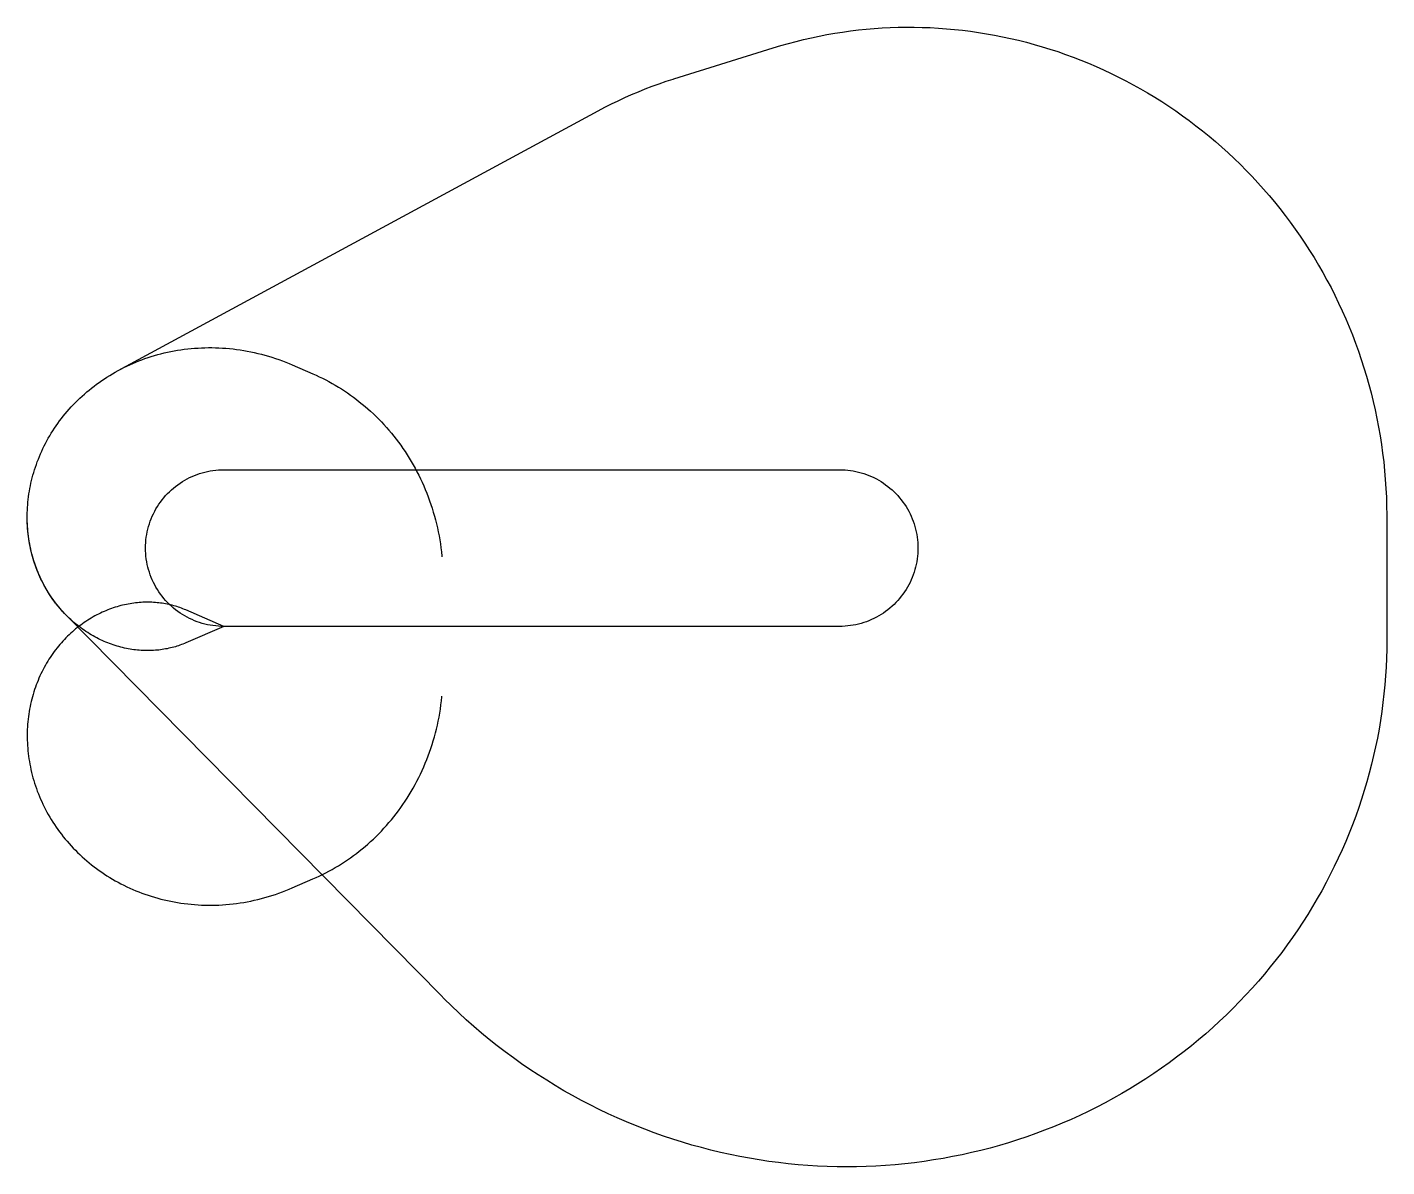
# Model space of a CAD drawing. Header units: metres. Extents: x -4139 to 24471, y -11376 to 12615.
import ezdxf

# ---------------------------------------------------------------- set-up
doc = ezdxf.new("R2010")
doc.units = ezdxf.units.M

msp = doc.modelspace()

# ---------------------------------------------------------------- linework, layer by layer
at = {"layer": 'NorminalTrack', "color": 1}
msp.add_lwpolyline([(0, 0), (0, 0), (-58, 1), (-115, 4), (-172, 9), (-230, 16), (-286, 25), (-343, 36), (-399, 49), (-455, 64), (-510, 81), (-564, 99), (-618, 120), (-671, 143), (-723, 167), (-774, 193), (-825, 221), (-874, 251), (-922, 282), (-970, 315), (-1016, 350), (-1060, 386), (-1104, 424), (-1146, 463), (-1187, 504), (-1226, 546), (-1264, 589), (-1300, 634), (-1335, 680), (-1368, 727), (-1399, 775), (-1429, 825), (-1456, 875), (-1483, 926), (-1507, 979), (-1529, 1032), (-1550, 1085), (-1569, 1140), (-1586, 1195), (-1601, 1250), (-1613, 1307), (-1624, 1363), (-1633, 1420), (-1640, 1477), (-1646, 1534), (-1649, 1592), (-1650, 1650), (-1649, 1707), (-1646, 1765), (-1640, 1822), (-1633, 1879), (-1624, 1936), (-1613, 1992), (-1601, 2049), (-1586, 2104), (-1569, 2159), (-1550, 2214), (-1529, 2267), (-1507, 2320), (-1483, 2373), (-1456, 2424), (-1429, 2474), (-1399, 2524), (-1368, 2572), (-1335, 2619), (-1300, 2665), (-1264, 2710), (-1226, 2753), (-1187, 2795), (-1146, 2836), (-1104, 2875), (-1060, 2913), (-1016, 2949), (-970, 2984), (-922, 3017), (-874, 3048), (-825, 3078), (-774, 3106), (-723, 3132), (-671, 3156), (-618, 3179), (-564, 3200), (-510, 3218), (-455, 3235), (-399, 3250), (-343, 3263), (-286, 3274), (-230, 3283), (-172, 3290), (-115, 3295), (-58, 3298), (0, 3299), (0, 3299), (12955, 3299), (12955, 3299), (13013, 3298), (13070, 3295), (13128, 3290), (13185, 3283), (13242, 3274), (13298, 3263), (13354, 3250), (13410, 3235), (13465, 3218), (13520, 3200), (13573, 3179), (13626, 3156), (13679, 3132), (13730, 3106), (13780, 3078), (13830, 3048), (13878, 3017), (13925, 2984), (13971, 2949), (14016, 2913), (14059, 2875), (14101, 2836), (14142, 2795), (14181, 2753), (14219, 2710), (14255, 2665), (14290, 2619), (14323, 2572), (14354, 2524), (14384, 2474), (14412, 2424), (14438, 2373), (14462, 2320), (14485, 2267), (14505, 2214), (14524, 2159), (14541, 2104), (14556, 2049), (14569, 1992), (14580, 1936), (14589, 1879), (14596, 1822), (14601, 1765), (14604, 1707), (14605, 1650), (14604, 1592), (14601, 1534), (14596, 1477), (14589, 1420), (14580, 1363), (14569, 1307), (14556, 1250), (14541, 1195), (14524, 1140), (14505, 1085), (14485, 1032), (14462, 979), (14438, 926), (14412, 875), (14384, 825), (14354, 775), (14323, 727), (14290, 680), (14255, 634), (14219, 589), (14181, 546), (14142, 504), (14101, 463), (14059, 424), (14016, 386), (13971, 350), (13925, 315), (13878, 282), (13830, 251), (13780, 221), (13730, 193), (13679, 167), (13626, 143), (13573, 120), (13520, 99), (13465, 81), (13410, 64), (13354, 49), (13298, 36), (13242, 25), (13185, 16), (13128, 9), (13070, 4), (13013, 1), (12955, 0), (0, 0)], dxfattribs=at)
at = {"layer": 'WindSpiral', "color": 5}
for points in [[(0, 0), (-800, -347), (-830, -359), (-861, -372), (-893, -384), (-924, -395), (-956, -406), (-989, -417), (-1022, -427), (-1055, -436), (-1088, -445), (-1122, -454), (-1156, -461), (-1191, -469), (-1226, -475), (-1261, -482), (-1297, -487), (-1332, -492), (-1368, -497), (-1405, -500), (-1441, -503), (-1478, -506), (-1515, -508), (-1552, -509), (-1590, -510), (-1628, -510), (-1665, -509), (-1704, -508), (-1742, -506), (-1780, -503), (-1819, -499), (-1857, -495), (-1896, -490), (-1935, -485), (-1974, -479), (-2013, -472), (-2052, -464), (-2092, -456), (-2131, -447), (-2170, -437), (-2209, -426), (-2249, -415), (-2288, -403), (-2327, -390), (-2366, -376), (-2406, -362), (-2445, -347), (-2484, -331), (-2523, -315), (-2561, -297), (-2600, -279), (-2639, -260), (-2677, -241), (-2715, -220), (-2753, -199), (-2791, -177), (-2829, -155), (-2866, -131), (-2903, -107), (-2940, -82), (-2977, -56), (-3013, -30), (-3049, -3), (-3084, 25), (-3120, 54), (-3155, 83), (-3189, 113), (-3224, 144), (-3257, 176), (-3291, 208), (-3324, 241), (-3356, 275), (-3388, 310), (-3420, 345), (-3451, 381), (-3482, 417), (-3512, 454), (-3541, 492), (-3570, 531), (-3599, 570), (-3627, 610), (-3654, 651), (-3681, 692), (-3707, 734), (-3732, 776), (-3757, 819), (-3781, 863), (-3804, 907), (-3827, 952), (-3849, 997), (-3871, 1043), (-3891, 1090), (-3911, 1137), (-3930, 1185), (-3949, 1233), (-3966, 1281), (-3983, 1330), (-3999, 1380), (-4014, 1430), (-4029, 1480), (-4042, 1531), (-4055, 1583), (-4067, 1634), (-4078, 1687), (-4088, 1739), (-4097, 1792), (-4106, 1845), (-4113, 1899), (-4120, 1953), (-4125, 2007), (-4130, 2061), (-4134, 2116), (-4137, 2171), (-4138, 2226), (-4139, 2282), (-4139, 2337), (-4138, 2393), (-4136, 2449), (-4133, 2506), (-4129, 2562), (-4124, 2618), (-4118, 2675), (-4111, 2731), (-4103, 2788), (-4094, 2845), (-4084, 2902), (-4073, 2959), (-4061, 3015), (-4047, 3072), (-4033, 3129), (-4018, 3185), (-4002, 3242), (-3984, 3299), (-3966, 3355), (-3946, 3411), (-3926, 3467), (-3904, 3523), (-3882, 3579), (-3858, 3634), (-3834, 3689), (-3808, 3744), (-3781, 3799), (-3753, 3853), (-3724, 3907), (-3695, 3961), (-3664, 4014), (-3632, 4067), (-3599, 4120), (-3565, 4172), (-3530, 4224), (-3494, 4275), (-3457, 4326), (-3419, 4376), (-3380, 4426), (-3340, 4475), (-3299, 4524), (-3257, 4572), (-3214, 4620), (-3170, 4667), (-3125, 4713), (-3079, 4759), (-3033, 4804), (-2985, 4848), (-2936, 4892), (-2887, 4935), (-2836, 4977), (-2785, 5018), (-2733, 5059), (-2680, 5099), (-2626, 5138), (-2572, 5176), (-2516, 5213), (-2460, 5249), (-2403, 5285), (-2345, 5320), (-2286, 5353), (-2227, 5386), (-2227, 5386), (7879, 10856), (8016, 10929), (8155, 10999), (8294, 11067), (8435, 11132), (8578, 11195), (8721, 11256), (8866, 11314), (9012, 11370), (9160, 11424), (9308, 11475), (9457, 11523), (9467, 11526), (11560, 12180), (11719, 12228), (11878, 12274), (12039, 12316), (12200, 12356), (12362, 12393), (12525, 12427), (12689, 12459), (12853, 12487), (13018, 12513), (13184, 12536), (13351, 12556), (13517, 12573), (13685, 12587), (13853, 12598), (14021, 12607), (14189, 12612), (14358, 12615), (14527, 12614), (14696, 12611), (14865, 12605), (15034, 12596), (15204, 12583), (15373, 12568), (15542, 12550), (15711, 12529), (15880, 12504), (16049, 12477), (16217, 12447), (16385, 12414), (16552, 12378), (16719, 12339), (16886, 12297), (17052, 12252), (17217, 12204), (17382, 12154), (17546, 12100), (17709, 12043), (17871, 11984), (18033, 11921), (18193, 11856), (18353, 11788), (18512, 11717), (18669, 11643), (18825, 11566), (18981, 11487), (19134, 11404), (19287, 11319), (19438, 11231), (19588, 11141), (19737, 11048), (19884, 10952), (20029, 10853), (20173, 10752), (20315, 10648), (20456, 10541), (20595, 10432), (20732, 10321), (20867, 10207), (21000, 10090), (21132, 9971), (21261, 9850), (21389, 9726), (21514, 9600), (21638, 9471), (21759, 9341), (21878, 9208), (21995, 9073), (22110, 8935), (22222, 8796), (22332, 8654), (22440, 8510), (22545, 8365), (22648, 8217), (22749, 8068), (22846, 7916), (22942, 7763), (23034, 7608), (23124, 7451), (23212, 7292), (23297, 7132), (23379, 6970), (23458, 6806), (23534, 6641), (23608, 6475), (23679, 6307), (23747, 6137), (23812, 5966), (23874, 5794), (23933, 5621), (23990, 5447), (24043, 5271), (24093, 5094), (24140, 4917), (24184, 4738), (24225, 4558), (24263, 4377), (24298, 4196), (24330, 4014), (24358, 3831), (24383, 3647), (24406, 3463), (24425, 3278), (24440, 3093), (24453, 2907), (24462, 2721), (24468, 2535), (24471, 2348), (24471, 2281), (24471, -293), (24470, -480), (24465, -668), (24457, -855), (24445, -1042), (24430, -1229), (24412, -1416), (24391, -1603), (24366, -1790), (24339, -1977), (24307, -2163), (24273, -2349), (24235, -2534), (24194, -2719), (24150, -2903), (24102, -3087), (24052, -3270), (23998, -3452), (23940, -3634), (23880, -3815), (23816, -3995), (23749, -4174), (23679, -4351), (23606, -4528), (23530, -4704), (23450, -4878), (23367, -5052), (23282, -5224), (23193, -5394), (23101, -5564), (23006, -5731), (22908, -5898), (22807, -6062), (22703, -6225), (22596, -6387), (22487, -6547), (22374, -6705), (22259, -6861), (22140, -7015), (22019, -7167), (21895, -7317), (21769, -7466), (21639, -7612), (21507, -7756), (21373, -7898), (21235, -8037), (21096, -8175), (20953, -8310), (20808, -8443), (20661, -8573), (20512, -8701), (20360, -8826), (20205, -8949), (20049, -9069), (19890, -9186), (19729, -9301), (19566, -9413), (19400, -9523), (19233, -9629), (19064, -9733), (18893, -9834), (18719, -9932), (18544, -10027), (18367, -10119), (18189, -10208), (18009, -10294), (17827, -10377), (17643, -10457), (17458, -10533), (17271, -10607), (17083, -10677), (16894, -10744), (16703, -10808), (16511, -10869), (16318, -10926), (16123, -10980), (15928, -11031), (15731, -11078), (15533, -11122), (15335, -11162), (15136, -11199), (14935, -11232), (14734, -11262), (14533, -11289), (14331, -11312), (14128, -11331), (13924, -11347), (13721, -11360), (13516, -11369), (13312, -11374), (13107, -11376), (12902, -11374), (12697, -11369), (12492, -11360), (12287, -11347), (12082, -11331), (11877, -11311), (11672, -11288), (11467, -11261), (11263, -11231), (11059, -11197), (10855, -11159), (10652, -11118), (10450, -11073), (10248, -11024), (10047, -10972), (9847, -10917), (9647, -10857), (9448, -10795), (9250, -10729), (9054, -10659), (8858, -10586), (8663, -10509), (8470, -10429), (8278, -10345), (8087, -10258), (7897, -10168), (7709, -10074), (7523, -9977), (7338, -9877), (7154, -9773), (6972, -9666), (6792, -9555), (6614, -9442), (6438, -9325), (6263, -9205), (6091, -9082), (5920, -8956), (5752, -8827), (5585, -8694), (5421, -8559), (5259, -8421), (5100, -8279), (4942, -8135), (4787, -7988), (4635, -7838), (4569, -7772), (-3319, 237), (-3352, 270), (-3384, 305), (-3415, 340), (-3447, 375), (-3477, 412), (-3507, 449), (-3537, 487), (-3566, 525), (-3595, 565), (-3623, 604), (-3650, 645), (-3677, 686), (-3703, 728), (-3728, 770), (-3753, 813), (-3778, 857), (-3801, 901), (-3824, 946), (-3846, 991), (-3868, 1037), (-3888, 1083), (-3908, 1130), (-3928, 1178), (-3946, 1226), (-3964, 1274), (-3981, 1323), (-3997, 1373), (-4012, 1423), (-4027, 1473), (-4040, 1524), (-4053, 1575), (-4065, 1627), (-4076, 1679), (-4087, 1732), (-4096, 1784), (-4105, 1838), (-4112, 1891), (-4119, 1945), (-4125, 1999), (-4129, 2053), (-4133, 2108), (-4136, 2163), (-4138, 2218), (-4139, 2274), (-4139, 2305)], [(0, 0), (-800, -347), (-830, -359), (-861, -372), (-893, -384), (-924, -395), (-956, -406), (-989, -417), (-1022, -427), (-1055, -436), (-1088, -445), (-1122, -454), (-1156, -461), (-1191, -469), (-1226, -475), (-1261, -482), (-1297, -487), (-1332, -492), (-1368, -497), (-1405, -500), (-1441, -503), (-1478, -506), (-1515, -508), (-1552, -509), (-1590, -510), (-1628, -510), (-1665, -509), (-1704, -508), (-1742, -506), (-1780, -503), (-1819, -499), (-1857, -495), (-1896, -490), (-1935, -485), (-1974, -479), (-2013, -472), (-2052, -464), (-2092, -456), (-2131, -447), (-2170, -437), (-2209, -426), (-2249, -415), (-2288, -403), (-2327, -390), (-2366, -376), (-2406, -362), (-2445, -347), (-2484, -331), (-2523, -315), (-2561, -297), (-2600, -279), (-2639, -260), (-2677, -241), (-2715, -220), (-2753, -199), (-2791, -177), (-2829, -155), (-2866, -131), (-2903, -107), (-2940, -82), (-2977, -56), (-3013, -30), (-3049, -3), (-3084, 25), (-3120, 54), (-3155, 83), (-3189, 113), (-3224, 144), (-3257, 176), (-3291, 208), (-3324, 241), (-3356, 275), (-3388, 310), (-3420, 345), (-3451, 381), (-3482, 417), (-3512, 454), (-3541, 492), (-3570, 531), (-3599, 570), (-3627, 610), (-3654, 651), (-3681, 692), (-3707, 734), (-3732, 776), (-3757, 819), (-3781, 863), (-3804, 907), (-3827, 952), (-3849, 997), (-3871, 1043), (-3891, 1090), (-3911, 1137), (-3930, 1185), (-3949, 1233), (-3966, 1281), (-3983, 1330), (-3999, 1380), (-4014, 1430), (-4029, 1480), (-4042, 1531), (-4055, 1583), (-4067, 1634), (-4078, 1687), (-4088, 1739), (-4097, 1792), (-4106, 1845), (-4113, 1899), (-4120, 1953), (-4125, 2007), (-4130, 2061), (-4134, 2116), (-4137, 2171), (-4138, 2226), (-4139, 2282), (-4139, 2337), (-4138, 2393), (-4136, 2449), (-4133, 2506), (-4129, 2562), (-4124, 2618), (-4118, 2675), (-4111, 2731), (-4103, 2788), (-4094, 2845), (-4084, 2902), (-4073, 2959), (-4061, 3015), (-4047, 3072), (-4033, 3129), (-4018, 3185), (-4002, 3242), (-3984, 3299), (-3966, 3355), (-3946, 3411), (-3926, 3467), (-3904, 3523), (-3882, 3579), (-3858, 3634), (-3834, 3689), (-3808, 3744), (-3781, 3799), (-3753, 3853), (-3724, 3907), (-3695, 3961), (-3664, 4014), (-3632, 4067), (-3599, 4120), (-3565, 4172), (-3530, 4224), (-3494, 4275), (-3457, 4326), (-3419, 4376), (-3380, 4426), (-3340, 4475), (-3299, 4524), (-3257, 4572), (-3214, 4620), (-3170, 4667), (-3125, 4713), (-3079, 4759), (-3033, 4804), (-2985, 4848), (-2936, 4892), (-2887, 4935), (-2836, 4977), (-2785, 5018), (-2733, 5059), (-2680, 5099), (-2626, 5138), (-2572, 5176), (-2516, 5213), (-2460, 5249), (-2403, 5285), (-2345, 5320), (-2286, 5353), (-2227, 5386), (-2167, 5418), (-2106, 5449), (-2044, 5479), (-1982, 5508), (-1919, 5536), (-1855, 5563), (-1791, 5589), (-1726, 5613), (-1661, 5637), (-1595, 5660), (-1528, 5681), (-1461, 5702), (-1393, 5721), (-1325, 5739), (-1256, 5756), (-1187, 5772), (-1117, 5787), (-1047, 5801), (-976, 5813), (-905, 5824), (-834, 5834), (-762, 5843), (-690, 5850), (-618, 5856), (-545, 5861), (-472, 5865), (-399, 5868), (-325, 5869), (-252, 5869), (-178, 5867), (-104, 5865), (-30, 5861), (44, 5855), (119, 5849), (193, 5841), (268, 5832), (342, 5821), (417, 5809), (491, 5796), (566, 5781), (640, 5765), (714, 5748), (788, 5729), (862, 5710), (936, 5688), (1010, 5666), (1083, 5642), (1157, 5616), (1230, 5590), (1302, 5562), (1375, 5532), (1435, 5506), (1872, 5317), (1940, 5287), (2008, 5256), (2076, 5223), (2143, 5188), (2210, 5153), (2276, 5116), (2342, 5078), (2408, 5039), (2472, 4999), (2537, 4957), (2600, 4914), (2664, 4870), (2726, 4825), (2788, 4778), (2849, 4731), (2910, 4682), (2970, 4632), (3029, 4581), (3087, 4528), (3145, 4475), (3201, 4420), (3257, 4364), (3313, 4307), (3367, 4249), (3420, 4190), (3473, 4130), (3524, 4069), (3575, 4006), (3624, 3943), (3673, 3879), (3720, 3814), (3767, 3747), (3812, 3680), (3857, 3612), (3900, 3543), (3942, 3473), (3984, 3402), (4024, 3330), (4062, 3257), (4100, 3183), (4136, 3109), (4172, 3034), (4205, 2958), (4238, 2881), (4270, 2804), (4300, 2725), (4329, 2647), (4356, 2567), (4382, 2487), (4407, 2406), (4431, 2324), (4453, 2242), (4473, 2160), (4493, 2076), (4511, 1993), (4527, 1908), (4542, 1824), (4556, 1739), (4568, 1653), (4579, 1567), (4588, 1481), (4589, 1468)], [(0, 0), (-800, 347), (-830, 359), (-861, 372), (-893, 384), (-924, 395), (-956, 406), (-989, 417), (-1022, 427), (-1055, 436), (-1088, 445), (-1122, 454), (-1156, 461), (-1191, 469), (-1226, 475), (-1261, 482), (-1297, 487), (-1332, 492), (-1368, 497), (-1405, 500), (-1441, 503), (-1478, 506), (-1515, 508), (-1552, 509), (-1590, 510), (-1628, 510), (-1665, 509), (-1704, 508), (-1742, 506), (-1780, 503), (-1819, 499), (-1857, 495), (-1896, 490), (-1935, 485), (-1974, 479), (-2013, 472), (-2052, 464), (-2092, 456), (-2131, 447), (-2170, 437), (-2209, 426), (-2249, 415), (-2288, 403), (-2327, 390), (-2366, 376), (-2406, 362), (-2445, 347), (-2484, 331), (-2523, 315), (-2561, 297), (-2600, 279), (-2639, 260), (-2677, 241), (-2715, 220), (-2753, 199), (-2791, 177), (-2829, 155), (-2866, 131), (-2903, 107), (-2940, 82), (-2977, 56), (-3013, 30), (-3049, 3), (-3084, -25), (-3120, -54), (-3155, -83), (-3189, -113), (-3224, -144), (-3257, -176), (-3291, -208), (-3324, -241), (-3356, -275), (-3388, -310), (-3420, -345), (-3451, -381), (-3482, -417), (-3512, -454), (-3541, -492), (-3570, -531), (-3599, -570), (-3627, -610), (-3654, -651), (-3681, -692), (-3707, -734), (-3732, -776), (-3757, -819), (-3781, -863), (-3804, -907), (-3827, -952), (-3849, -997), (-3871, -1043), (-3891, -1090), (-3911, -1137), (-3930, -1185), (-3949, -1233), (-3966, -1281), (-3983, -1330), (-3999, -1380), (-4014, -1430), (-4029, -1480), (-4042, -1531), (-4055, -1583), (-4067, -1634), (-4078, -1687), (-4088, -1739), (-4097, -1792), (-4106, -1845), (-4113, -1899), (-4120, -1953), (-4125, -2007), (-4130, -2061), (-4134, -2116), (-4137, -2171), (-4138, -2226), (-4139, -2282), (-4139, -2337), (-4138, -2393), (-4136, -2449), (-4133, -2506), (-4129, -2562), (-4124, -2618), (-4118, -2675), (-4111, -2731), (-4103, -2788), (-4094, -2845), (-4084, -2902), (-4073, -2959), (-4061, -3015), (-4047, -3072), (-4033, -3129), (-4018, -3185), (-4002, -3242), (-3984, -3299), (-3966, -3355), (-3946, -3411), (-3926, -3467), (-3904, -3523), (-3882, -3579), (-3858, -3634), (-3834, -3689), (-3808, -3744), (-3781, -3799), (-3753, -3853), (-3724, -3907), (-3695, -3961), (-3664, -4014), (-3632, -4067), (-3599, -4120), (-3565, -4172), (-3530, -4224), (-3494, -4275), (-3457, -4326), (-3419, -4376), (-3380, -4426), (-3340, -4475), (-3299, -4524), (-3257, -4572), (-3214, -4620), (-3170, -4667), (-3125, -4713), (-3079, -4759), (-3033, -4804), (-2985, -4848), (-2936, -4892), (-2887, -4935), (-2836, -4977), (-2785, -5018), (-2733, -5059), (-2680, -5099), (-2626, -5138), (-2572, -5176), (-2516, -5213), (-2460, -5249), (-2403, -5285), (-2345, -5320), (-2286, -5353), (-2227, -5386), (-2167, -5418), (-2106, -5449), (-2044, -5479), (-1982, -5508), (-1919, -5536), (-1855, -5563), (-1791, -5589), (-1726, -5613), (-1661, -5637), (-1595, -5660), (-1528, -5681), (-1461, -5702), (-1393, -5721), (-1325, -5739), (-1256, -5756), (-1187, -5772), (-1117, -5787), (-1047, -5801), (-976, -5813), (-905, -5824), (-834, -5834), (-762, -5843), (-690, -5850), (-618, -5856), (-545, -5861), (-472, -5865), (-399, -5868), (-325, -5869), (-252, -5869), (-178, -5867), (-104, -5865), (-30, -5861), (44, -5855), (119, -5849), (193, -5841), (268, -5832), (342, -5821), (417, -5809), (491, -5796), (566, -5781), (640, -5765), (714, -5748), (788, -5729), (862, -5710), (936, -5688), (1010, -5666), (1083, -5642), (1157, -5616), (1230, -5590), (1302, -5562), (1375, -5532), (1435, -5506), (1872, -5317), (1940, -5287), (2008, -5256), (2076, -5223), (2143, -5188), (2210, -5153), (2276, -5116), (2342, -5078), (2408, -5039), (2472, -4999), (2537, -4957), (2600, -4914), (2664, -4870), (2726, -4825), (2788, -4778), (2849, -4731), (2910, -4682), (2970, -4632), (3029, -4581), (3087, -4528), (3145, -4475), (3201, -4420), (3257, -4364), (3313, -4307), (3367, -4249), (3420, -4190), (3473, -4130), (3524, -4069), (3575, -4006), (3624, -3943), (3673, -3879), (3720, -3814), (3767, -3747), (3812, -3680), (3857, -3612), (3900, -3543), (3942, -3473), (3984, -3402), (4024, -3330), (4062, -3257), (4100, -3183), (4136, -3109), (4172, -3034), (4205, -2958), (4238, -2881), (4270, -2804), (4300, -2725), (4329, -2647), (4356, -2567), (4382, -2487), (4407, -2406), (4431, -2324), (4453, -2242), (4473, -2160), (4493, -2076), (4511, -1993), (4527, -1908), (4542, -1824), (4556, -1739), (4568, -1653), (4579, -1567), (4588, -1481), (4589, -1468)]]:
    msp.add_lwpolyline(points, dxfattribs=at)

doc.saveas('drawing.dxf')
